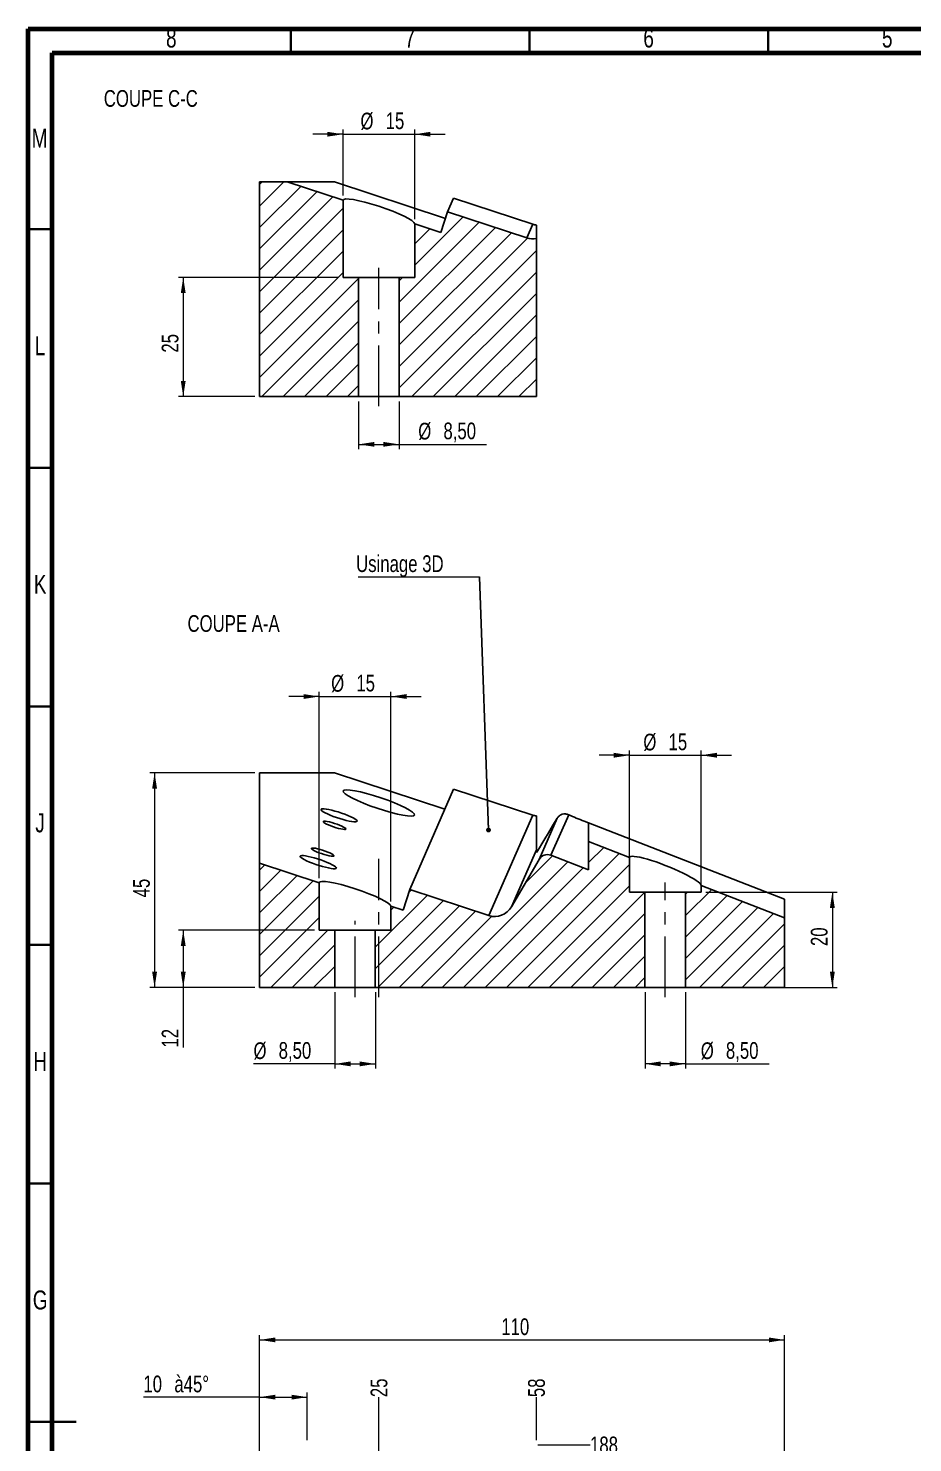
# Model space of a CAD drawing. Header units: millimetres. Extents: x 5 to 415, y 5 to 589.
# Drawn here: x 5 to 190.3, y 292.7 to 589.1 of the extents above; entities that cross this region are included whole.
import ezdxf

# ---------------------------------------------------------------- set-up
doc = ezdxf.new("R2010")
doc.units = ezdxf.units.MM
doc.linetypes.add('CENTERX2', pattern=[20.32, 12.7, -2.54, 2.54, -2.54])
doc.styles.add('SLDTEXTSTYLE0', font='TXT', dxfattribs={"width": 0.75})
doc.dimstyles.new('SLDDIMSTYLE1', dxfattribs={"dimtxt": 3.5, "dimasz": 3.302, "dimexe": 0, "dimexo": 0.0625, "dimgap": 0.875, "dimtad": 0, "dimtih": 1, "dimtoh": 1, "dimrnd": 1e-09, "dimzin": 12, "dimdsep": 46, "dimtxsty": 'SLDTEXTSTYLE0', "dimblk1": 'NONE', "dimblk2": 'NONE', "dimsah": 1, "dimcen": 0.09, "dimadec": 0, "dimazin": 3, "dimtfac": 1, "dimtofl": 0, "dimtmove": 0, "dimatfit": 3, "dimldrblk": 'NONE', "dimfxl": 1, "dimfrac": 2, "dimtolj": 1, "dimtzin": 12, "dimarcsym": 0})
doc.dimstyles.new('SLDDIMSTYLE2', dxfattribs={"dimtxt": 3.5, "dimasz": 3.302, "dimexe": 0, "dimexo": 0.0625, "dimgap": 0.875, "dimtad": 1, "dimrnd": 1e-09, "dimzin": 12, "dimdsep": 46, "dimtxsty": 'SLDTEXTSTYLE0', "dimsah": 1, "dimcen": 0.09, "dimadec": 0, "dimazin": 3, "dimtfac": 1, "dimtofl": 0, "dimtmove": 0, "dimatfit": 3, "dimfxl": 1, "dimfrac": 2, "dimtolj": 1, "dimtzin": 12, "dimarcsym": 0})
doc.dimstyles.new('SLDDIMSTYLE4', dxfattribs={"dimtxt": 3.5, "dimasz": 3.302, "dimexe": 0, "dimexo": 0.0625, "dimgap": 0.875, "dimtad": 1, "dimrnd": 1e-09, "dimzin": 12, "dimdsep": 46, "dimtxsty": 'SLDTEXTSTYLE0', "dimsah": 1, "dimcen": 0.09, "dimadec": 0, "dimazin": 3, "dimtfac": 1, "dimtmove": 0, "dimatfit": 0, "dimfxl": 1, "dimfrac": 2, "dimtolj": 1, "dimtzin": 12, "dimarcsym": 0})
doc.dimstyles.new('SLDDIMSTYLE5', dxfattribs={"dimtxt": 0.18, "dimasz": 1.016, "dimexe": 0, "dimexo": 0.0625, "dimgap": 0, "dimtad": 0, "dimtih": 1, "dimtoh": 1, "dimdec": 0, "dimrnd": 1e-09, "dimzin": 0, "dimdsep": 46, "dimtxsty": 'Standard', "dimblk1": 'DOT', "dimblk2": 'DOT', "dimsah": 1, "dimcen": 0.09, "dimadec": 0, "dimazin": 0, "dimtfac": 1.016, "dimtdec": 0, "dimtofl": 0, "dimtmove": 0, "dimatfit": 3, "dimldrblk": 'DOT', "dimfxl": 1, "dimfrac": 2, "dimtolj": 1, "dimtzin": 0, "dimarcsym": 0})

# ---------------------------------------------------------------- blocks, each defined once
blk = doc.blocks.new('_D_5')
at = {"color": 7, "linetype": 'Continuous', "lineweight": 18}
blk.add_line((111.73, 292.21), (122.69, 292.21), dxfattribs=at)
at = {"color": 7, "linetype": 'Continuous', "lineweight": 18, "insert": (122.69, 293.94), "char_height": 3.5, "attachment_point": 1, "style": 'SLDTEXTSTYLE0'}
blk.add_mtext('188', dxfattribs=at)
blk = doc.blocks.new('_None')
blk = doc.blocks.new('_D_8')
at = {"color": 7, "linetype": 'Continuous', "lineweight": 18}
blk.add_line((78.46, 283.21), (78.46, 302.21), dxfattribs=at)
at = {"color": 7, "linetype": 'Continuous', "lineweight": 18, "insert": (76.72, 302.21), "char_height": 3.5, "attachment_point": 1, "rotation": 90, "style": 'SLDTEXTSTYLE0'}
blk.add_mtext('25', dxfattribs=at)
blk = doc.blocks.new('_D_9')
at = {"color": 7, "linetype": 'Continuous', "lineweight": 18}
blk.add_line((111.46, 293.21), (111.46, 302.21), dxfattribs=at)
at = {"color": 7, "linetype": 'Continuous', "lineweight": 18, "insert": (109.72, 302.21), "char_height": 3.5, "attachment_point": 1, "rotation": 90, "style": 'SLDTEXTSTYLE0'}
blk.add_mtext('58', dxfattribs=at)
blk = doc.blocks.new('_D_13')
at = {"color": 7, "linetype": 'Continuous', "lineweight": 18}
for p, q in [((53.46, 261.57), (53.46, 315.21)), ((163.46, 203.21), (163.46, 315.21)), ((53.46, 314.21), (163.46, 314.21))]:
    blk.add_line(p, q, dxfattribs=at)
for points in [[(53.46, 314.21), (56.76, 313.7), (56.76, 314.71)], [(163.46, 314.21), (160.16, 314.71), (160.16, 313.7)]]:
    blk.add_solid(points, dxfattribs=at)
at = {"color": 7, "linetype": 'Continuous', "lineweight": 18, "insert": (104.1, 318.72), "char_height": 3.5, "attachment_point": 1, "style": 'SLDTEXTSTYLE0'}
blk.add_mtext('110', dxfattribs=at)
blk = doc.blocks.new('_D_14')
at = {"color": 7, "linetype": 'Continuous', "lineweight": 18}
for p, q in [((53.46, 283.21), (53.46, 303.21)), ((63.46, 293.21), (63.46, 303.21)), ((53.46, 302.21), (29.11, 302.21)), ((53.46, 302.21), (63.46, 302.21))]:
    blk.add_line(p, q, dxfattribs=at)
for points in [[(53.46, 302.21), (56.76, 301.7), (56.76, 302.71)], [(63.46, 302.21), (60.16, 302.71), (60.16, 301.7)]]:
    blk.add_solid(points, dxfattribs=at)
at = {"color": 7, "linetype": 'Continuous', "lineweight": 18, "char_height": 3.5, "attachment_point": 1, "style": 'SLDTEXTSTYLE0'}
for s, insert in [('10', (29.11, 306.72)), ('à45°', (35.6, 306.72))]:
    blk.add_mtext(s, dxfattribs=dict(at, insert=insert))
blk = doc.blocks.new('_D_18')
at = {"color": 7, "linetype": 'Continuous', "lineweight": 18}
for p, q in [((64.96, 400.06), (36.46, 400.06)), ((37.46, 400.06), (37.46, 388.06)), ((52.46, 388.06), (36.46, 388.06)), ((37.46, 388.06), (37.46, 375.48))]:
    blk.add_line(p, q, dxfattribs=at)
for points in [[(37.46, 400.06), (36.95, 396.76), (37.97, 396.76)], [(37.46, 388.06), (37.97, 391.36), (36.95, 391.36)]]:
    blk.add_solid(points, dxfattribs=at)
at = {"color": 7, "linetype": 'Continuous', "lineweight": 18, "insert": (32.95, 375.48), "char_height": 3.5, "attachment_point": 1, "rotation": 90, "style": 'SLDTEXTSTYLE0'}
blk.add_mtext('12', dxfattribs=at)
blk = doc.blocks.new('_D_19')
at = {"color": 7, "linetype": 'Continuous', "lineweight": 18}
for p, q in [((65.96, 449.06), (59.61, 449.06)), ((65.96, 411.02), (65.96, 450.06)), ((65.96, 449.06), (80.96, 449.06)), ((80.96, 406.1), (80.96, 450.06)), ((80.96, 449.06), (87.31, 449.06))]:
    blk.add_line(p, q, dxfattribs=at)
for points in [[(65.96, 449.06), (62.66, 449.57), (62.66, 448.55)], [(80.96, 449.06), (84.26, 448.55), (84.26, 449.57)]]:
    blk.add_solid(points, dxfattribs=at)
at = {"color": 7, "linetype": 'Continuous', "lineweight": 18, "char_height": 3.5, "attachment_point": 1, "style": 'SLDTEXTSTYLE0'}
for s, insert in [('%%c', (68.45, 453.57)), ('15', (73.73, 453.63))]:
    blk.add_mtext(s, dxfattribs=dict(at, insert=insert))
blk = doc.blocks.new('_D_20')
at = {"color": 7, "linetype": 'Continuous', "lineweight": 18}
for p, q in [((69.21, 387.06), (69.21, 371.06)), ((77.71, 387.06), (77.71, 371.06)), ((69.21, 372.06), (52.18, 372.06)), ((69.21, 372.06), (77.71, 372.06))]:
    blk.add_line(p, q, dxfattribs=at)
for points in [[(69.21, 372.06), (72.51, 371.55), (72.51, 372.57)], [(77.71, 372.06), (74.41, 372.57), (74.41, 371.55)]]:
    blk.add_solid(points, dxfattribs=at)
at = {"color": 7, "linetype": 'Continuous', "lineweight": 18, "char_height": 3.5, "attachment_point": 1, "style": 'SLDTEXTSTYLE0'}
for s, insert in [('%%c', (52.18, 376.57)), ('8,50', (57.45, 376.63))]:
    blk.add_mtext(s, dxfattribs=dict(at, insert=insert))
blk = doc.blocks.new('_D_21')
at = {"color": 7, "linetype": 'Continuous', "lineweight": 18}
for p, q in [((130.96, 436.75), (124.61, 436.75)), ((130.96, 409.06), (130.96, 437.75)), ((130.96, 436.75), (145.96, 436.75)), ((145.96, 409.06), (145.96, 437.75)), ((145.96, 436.75), (152.31, 436.75))]:
    blk.add_line(p, q, dxfattribs=at)
for points in [[(130.96, 436.75), (127.66, 437.26), (127.66, 436.24)], [(145.96, 436.75), (149.26, 436.24), (149.26, 437.26)]]:
    blk.add_solid(points, dxfattribs=at)
at = {"color": 7, "linetype": 'Continuous', "lineweight": 18, "char_height": 3.5, "attachment_point": 1, "style": 'SLDTEXTSTYLE0'}
for s, insert in [('%%c', (133.86, 441.26)), ('15', (139.14, 441.31))]:
    blk.add_mtext(s, dxfattribs=dict(at, insert=insert))
blk = doc.blocks.new('_D_22')
at = {"color": 7, "linetype": 'Continuous', "lineweight": 18}
for p, q in [((146.96, 408.06), (174.46, 408.06)), ((173.46, 408.06), (173.46, 388.06)), ((143.71, 388.06), (174.46, 388.06))]:
    blk.add_line(p, q, dxfattribs=at)
for points in [[(173.46, 408.06), (172.95, 404.76), (173.97, 404.76)], [(173.46, 388.06), (173.97, 391.36), (172.95, 391.36)]]:
    blk.add_solid(points, dxfattribs=at)
at = {"color": 7, "linetype": 'Continuous', "lineweight": 18, "insert": (168.95, 396.76), "char_height": 3.5, "attachment_point": 1, "rotation": 90, "style": 'SLDTEXTSTYLE0'}
blk.add_mtext('20', dxfattribs=at)
blk = doc.blocks.new('_D_23')
at = {"color": 7, "linetype": 'Continuous', "lineweight": 18}
for p, q in [((134.21, 387.06), (134.21, 371.06)), ((142.71, 387.06), (142.71, 371.06)), ((142.71, 372.06), (134.21, 372.06)), ((142.71, 372.06), (160.22, 372.06))]:
    blk.add_line(p, q, dxfattribs=at)
for points in [[(134.21, 372.06), (137.51, 371.55), (137.51, 372.57)], [(142.71, 372.06), (139.41, 372.57), (139.41, 371.55)]]:
    blk.add_solid(points, dxfattribs=at)
at = {"color": 7, "linetype": 'Continuous', "lineweight": 18, "char_height": 3.5, "attachment_point": 1, "style": 'SLDTEXTSTYLE0'}
for s, insert in [('%%c', (145.89, 376.57)), ('8,50', (151.16, 376.63))]:
    blk.add_mtext(s, dxfattribs=dict(at, insert=insert))
blk = doc.blocks.new('_D_24')
at = {"color": 7, "linetype": 'Continuous', "lineweight": 18}
for p, q in [((52.46, 433.06), (30.46, 433.06)), ((31.46, 433.06), (31.46, 388.06)), ((52.46, 388.06), (30.46, 388.06))]:
    blk.add_line(p, q, dxfattribs=at)
for points in [[(31.46, 433.06), (30.95, 429.76), (31.97, 429.76)], [(31.46, 388.06), (31.97, 391.36), (30.95, 391.36)]]:
    blk.add_solid(points, dxfattribs=at)
at = {"color": 7, "linetype": 'Continuous', "lineweight": 18, "insert": (26.95, 406.96), "char_height": 3.5, "attachment_point": 1, "rotation": 90, "style": 'SLDTEXTSTYLE0'}
blk.add_mtext('45', dxfattribs=at)
blk = doc.blocks.new('SW_NOTE_1')
at = {"color": 0, "linetype": 'Continuous', "lineweight": 0}
blk.add_line((-25.44, 0), (0, 0), dxfattribs=at)
at = {"color": 0, "linetype": 'Continuous', "lineweight": 0, "insert": (-25.86, 4.53), "char_height": 3.5, "attachment_point": 1, "style": 'SLDTEXTSTYLE0'}
blk.add_mtext('Usinage 3D', dxfattribs=at)
blk = doc.blocks.new('_Dot')
at = {"color": 0, "linetype": 'ByBlock', "lineweight": -2}
blk.add_line((-0.5, 0), (-1, 0), dxfattribs=at)
at = {"color": 0, "linetype": 'ByBlock', "const_width": 0.5}
blk.add_lwpolyline([(-0.25, 0, 1), (0.25, 0, 1)], format="xyb", close=True, dxfattribs=at)
blk = doc.blocks.new('_D_38')
at = {"color": 7, "linetype": 'Continuous', "lineweight": 18}
for p, q in [((69.96, 536.91), (36.46, 536.91)), ((37.46, 536.91), (37.46, 511.91)), ((52.46, 511.91), (36.46, 511.91))]:
    blk.add_line(p, q, dxfattribs=at)
for points in [[(37.46, 536.91), (36.95, 533.61), (37.97, 533.61)], [(37.46, 511.91), (37.97, 515.22), (36.95, 515.22)]]:
    blk.add_solid(points, dxfattribs=at)
at = {"color": 7, "linetype": 'Continuous', "lineweight": 18, "insert": (32.95, 521.14), "char_height": 3.5, "attachment_point": 1, "rotation": 90, "style": 'SLDTEXTSTYLE0'}
blk.add_mtext('25', dxfattribs=at)
blk = doc.blocks.new('_D_39')
at = {"color": 7, "linetype": 'Continuous', "lineweight": 18}
for p, q in [((70.96, 566.91), (64.61, 566.91)), ((70.96, 554.06), (70.96, 567.91)), ((70.96, 566.91), (85.96, 566.91)), ((85.96, 549.13), (85.96, 567.91)), ((85.96, 566.91), (92.31, 566.91))]:
    blk.add_line(p, q, dxfattribs=at)
for points in [[(70.96, 566.91), (67.66, 567.42), (67.66, 566.41)], [(85.96, 566.91), (89.26, 566.41), (89.26, 567.42)]]:
    blk.add_solid(points, dxfattribs=at)
at = {"color": 7, "linetype": 'Continuous', "lineweight": 18, "char_height": 3.5, "attachment_point": 1, "style": 'SLDTEXTSTYLE0'}
for s, insert in [('%%c', (74.59, 571.43)), ('15', (79.87, 571.48))]:
    blk.add_mtext(s, dxfattribs=dict(at, insert=insert))
blk = doc.blocks.new('_D_40')
at = {"color": 7, "linetype": 'Continuous', "lineweight": 18}
for p, q in [((74.21, 510.91), (74.21, 500.91)), ((82.71, 510.91), (82.71, 500.91)), ((74.21, 501.91), (82.71, 501.91)), ((82.71, 501.91), (101.03, 501.91))]:
    blk.add_line(p, q, dxfattribs=at)
for points in [[(74.21, 501.91), (77.51, 501.41), (77.51, 502.42)], [(82.71, 501.91), (79.41, 502.42), (79.41, 501.41)]]:
    blk.add_solid(points, dxfattribs=at)
at = {"color": 7, "linetype": 'Continuous', "lineweight": 18, "char_height": 3.5, "attachment_point": 1, "style": 'SLDTEXTSTYLE0'}
for s, insert in [('%%c', (86.7, 506.43)), ('8,50', (91.98, 506.48))]:
    blk.add_mtext(s, dxfattribs=dict(at, insert=insert))

msp = doc.modelspace()

# ---------------------------------------------------------------- hatches: boundary and pattern name
at = {"linetype": 'Continuous', "lineweight": 18}
h = msp.add_hatch(dxfattribs=at)
h.set_pattern_fill('ANSI31', style=0)
h.paths.add_polyline_path([(59.22, 556.915), (53.457, 556.915), (53.457, 511.915), (74.207, 511.915), (74.207, 536.915), (70.957, 536.915), (70.957, 553.059)], flags=0)
h = msp.add_hatch(dxfattribs=at)
h.set_pattern_fill('ANSI31', style=0)
edge = h.paths.add_edge_path(flags=0)
edge.add_line((111.457, 511.915), (111.457, 545.067))
edge.add_ellipse((110.756, 549.039), major_axis=(1.626, 3.707), ratio=0.9881575, start_angle=185.36867, end_angle=213.69531, ccw=False)
edge.add_line((109.484, 545.196), (92.863, 550.656))
edge.add_line((92.863, 550.656), (91.433, 546.333))
edge.add_line((91.433, 546.333), (85.957, 548.132))
edge.add_line((85.957, 548.132), (85.957, 536.915))
edge.add_line((85.957, 536.915), (82.707, 536.915))
edge.add_line((82.707, 536.915), (82.707, 511.915))
edge.add_line((82.707, 511.915), (111.457, 511.915))
h = msp.add_hatch(dxfattribs=at)
h.set_pattern_fill('ANSI31', style=0)
edge = h.paths.add_edge_path(flags=0)
edge.add_line((77.707, 388.061), (134.207, 388.061))
edge.add_line((134.207, 388.061), (134.207, 408.061))
edge.add_line((134.207, 408.061), (130.957, 408.061))
edge.add_line((130.957, 408.061), (130.957, 415.315))
edge.add_line((130.957, 415.315), (122.384, 418.651))
edge.add_line((122.384, 418.651), (122.384, 412.703))
edge.add_line((122.384, 412.703), (114.47, 415.783))
edge.add_ellipse((113.733, 413.897), major_axis=(0.818, 1.853), ratio=0.9876643, start_angle=2.4887, end_angle=83.48532)
edge.add_line((112.007, 414.907), (106.226, 404.963))
edge.add_ellipse((102.772, 406.983), major_axis=(1.626, 3.707), ratio=0.9881575, start_angle=185.36867, end_angle=263.35462, ccw=False)
edge.add_line((101.501, 403.14), (84.945, 408.579))
edge.add_line((84.945, 408.579), (83.515, 404.256))
edge.add_line((83.515, 404.256), (80.957, 405.096))
edge.add_line((80.957, 405.096), (80.957, 400.061))
edge.add_line((80.957, 400.061), (77.707, 400.061))
edge.add_line((77.707, 400.061), (77.707, 388.061))
h = msp.add_hatch(dxfattribs=at)
h.set_pattern_fill('ANSI31', style=0)
h.paths.add_polyline_path([(53.457, 414.13), (53.457, 388.061), (69.207, 388.061), (69.207, 400.061), (65.957, 400.061), (65.957, 410.023)], flags=0)
h = msp.add_hatch(dxfattribs=at)
h.set_pattern_fill('ANSI31', style=0)
h.paths.add_polyline_path([(142.707, 388.061), (163.457, 388.061), (163.457, 402.666), (145.957, 409.477), (145.957, 408.061), (142.707, 408.061)], flags=0)

# ---------------------------------------------------------------- linework, layer by layer
at = {"color": 7, "linetype": 'Continuous', "lineweight": 70}
for p, q in [((5, 5), (5, 589)), ((5, 589), (415, 589)), ((10, 10), (10, 584)), ((10, 584), (410, 584))]:
    msp.add_line(p, q, dxfattribs=at)
at = {"color": 7, "linetype": 'Continuous', "lineweight": 35}
for p, q in [((60, 584), (60, 589)), ((110, 584), (110, 589)), ((160, 584), (160, 589)), ((10, 547), (5, 547)), ((10, 497), (5, 497)), ((10, 447), (5, 447)), ((10, 397), (5, 397)), ((10, 347), (5, 347)), ((4.999, 297), (15.001, 297)), ((10, 297), (5, 297))]:
    msp.add_line(p, q, dxfattribs=at)
at = {"color": 7, "linetype": 'Continuous', "lineweight": 25}
for p, q in [((53.457, 556.915), (53.457, 511.915)), ((53.457, 556.915), (59.22, 556.915)), ((70.957, 553.059), (59.22, 556.915)), ((59.22, 556.915), (69.126, 556.915)), ((69.126, 556.915), (92.404, 549.268)), ((70.957, 536.915), (70.957, 553.059)), ((94.1, 553.504), (92.863, 550.656)), ((94.1, 553.504), (110.732, 548.04)), ((92.863, 550.656), (91.433, 546.333)), ((109.484, 545.196), (92.863, 550.656)), ((85.957, 548.132), (85.957, 536.915)), ((91.433, 546.333), (85.957, 548.132)), ((110.732, 548.04), (109.484, 545.196)), ((111.457, 547.875), (111.457, 545.067)), ((111.457, 511.915), (111.457, 545.067)), ((70.957, 536.915), (74.207, 536.915)), ((74.207, 511.915), (74.207, 536.915)), ((74.207, 536.915), (82.707, 536.915)), ((82.707, 536.915), (82.707, 511.915)), ((82.707, 536.915), (85.957, 536.915)), ((74.207, 511.915), (53.457, 511.915)), ((82.707, 511.915), (74.207, 511.915)), ((111.457, 511.915), (82.707, 511.915)), ((53.457, 433.061), (69.126, 433.061)), ((53.457, 414.13), (53.457, 433.061)), ((69.126, 433.061), (92.278, 425.456)), ((94.1, 429.65), (84.945, 408.579)), ((94.1, 429.65), (110.732, 424.187)), ((110.732, 424.187), (101.501, 403.14)), ((111.457, 424.022), (111.457, 416.891)), ((114.47, 415.783), (118.218, 424.273)), ((115.831, 423.57), (112.007, 414.907)), ((122.384, 422.56), (121.457, 422.921)), ((122.384, 422.56), (122.384, 418.651)), ((163.457, 406.575), (122.384, 422.56)), ((122.384, 418.651), (122.384, 412.703)), ((122.384, 418.651), (130.957, 415.315)), ((111.457, 416.891), (106.226, 404.963)), ((111.457, 416.891), (111.457, 416.336)), ((122.384, 412.703), (114.47, 415.783)), ((130.957, 408.061), (130.957, 415.315)), ((53.457, 414.13), (65.957, 410.023)), ((53.457, 388.061), (53.457, 414.13)), ((106.226, 404.963), (112.007, 414.907)), ((65.957, 410.023), (65.957, 400.061)), ((145.957, 409.477), (145.957, 408.061)), ((145.957, 409.477), (163.457, 402.666)), ((83.515, 404.256), (84.945, 408.579)), ((84.945, 408.579), (101.501, 403.14)), ((130.957, 408.061), (134.207, 408.061)), ((134.207, 388.061), (134.207, 408.061)), ((134.207, 408.061), (142.707, 408.061)), ((142.707, 408.061), (142.707, 388.061)), ((142.707, 408.061), (145.957, 408.061)), ((163.457, 402.666), (163.457, 406.575)), ((80.957, 400.061), (80.957, 405.096)), ((80.957, 405.096), (83.515, 404.256)), ((163.457, 388.061), (163.457, 402.666)), ((69.207, 400.061), (65.957, 400.061)), ((69.207, 400.061), (69.207, 388.061)), ((69.207, 400.061), (77.707, 400.061)), ((77.707, 388.061), (77.707, 400.061)), ((80.957, 400.061), (77.707, 400.061)), ((53.457, 388.061), (69.207, 388.061)), ((77.707, 388.061), (69.207, 388.061)), ((77.707, 388.061), (134.207, 388.061)), ((142.707, 388.061), (134.207, 388.061)), ((163.457, 388.061), (142.707, 388.061))]:
    msp.add_line(p, q, dxfattribs=at)
at = {"color": 7, "linetype": 'CENTERX2', "lineweight": 18}
for p, q in [((78.457, 509.915), (78.457, 538.915)), ((78.457, 386.061), (78.457, 415.061)), ((138.457, 386.061), (138.457, 410.061)), ((73.457, 386.061), (73.457, 402.061))]:
    msp.add_line(p, q, dxfattribs=at)
at = {"color": 7, "linetype": 'Continuous', "lineweight": 25, "flags": 128}
for points in [[(73.906, 422.913), (73.876, 423.041), (73.718, 423.207), (73.437, 423.406), (73.042, 423.63), (72.548, 423.873), (71.97, 424.125), (71.329, 424.378), (70.646, 424.625), (69.945, 424.855), (69.249, 425.062), (68.582, 425.238), (67.968, 425.377), (67.426, 425.475), (66.975, 425.529), (66.631, 425.536), (66.405, 425.496), (66.305, 425.41), (66.335, 425.282), (66.493, 425.116), (66.774, 424.918), (67.169, 424.693), (67.663, 424.451), (68.241, 424.199), (68.882, 423.945), (69.565, 423.699), (70.266, 423.469), (70.962, 423.262), (71.629, 423.086), (72.244, 422.946), (72.785, 422.848), (73.236, 422.795), (73.58, 422.788), (73.806, 422.828), (73.906, 422.913)], [(71.549, 421.276), (71.513, 421.381), (71.35, 421.522), (71.07, 421.692), (70.688, 421.881), (70.224, 422.08), (69.704, 422.278), (69.155, 422.464), (68.607, 422.628), (68.09, 422.761), (67.631, 422.856), (67.255, 422.908), (66.983, 422.914), (66.829, 422.873), (66.801, 422.789), (66.901, 422.665), (67.124, 422.509), (67.457, 422.328), (67.883, 422.132), (68.379, 421.933), (68.917, 421.739), (69.469, 421.564), (70.005, 421.414), (70.497, 421.299), (70.917, 421.225), (71.243, 421.196), (71.458, 421.213), (71.549, 421.276)], [(69.558, 413.088), (69.529, 413.216), (69.371, 413.382), (69.089, 413.581), (68.695, 413.805), (68.2, 414.047), (67.623, 414.3), (66.981, 414.553), (66.299, 414.799), (65.597, 415.03), (64.901, 415.236), (64.235, 415.412), (63.62, 415.552), (63.078, 415.65), (62.627, 415.703), (62.283, 415.71), (62.058, 415.67), (61.958, 415.585), (61.987, 415.457), (62.146, 415.291), (62.427, 415.092), (62.821, 414.868), (63.316, 414.625), (63.893, 414.373), (64.535, 414.12), (65.218, 413.873), (65.919, 413.643), (66.615, 413.436), (67.281, 413.26), (67.896, 413.121), (68.438, 413.023), (68.889, 412.969), (69.233, 412.963), (69.458, 413.003), (69.558, 413.088)], [(69.065, 415.662), (69.028, 415.766), (68.866, 415.907), (68.586, 416.077), (68.204, 416.267), (67.74, 416.466), (67.219, 416.664), (66.671, 416.849), (66.123, 417.013), (65.605, 417.146), (65.146, 417.241), (64.771, 417.293), (64.499, 417.299), (64.344, 417.259), (64.317, 417.175), (64.417, 417.051), (64.64, 416.894), (64.973, 416.713), (65.399, 416.518), (65.894, 416.318), (66.433, 416.125), (66.985, 415.949), (67.521, 415.8), (68.012, 415.685), (68.432, 415.611), (68.759, 415.582), (68.973, 415.599), (69.065, 415.662)]]:
    msp.add_lwpolyline(points, dxfattribs=at)
at = {"color": 7, "linetype": 'Continuous', "lineweight": 25}
for centre, major_axis, ratio, start_param, end_param in [((78.457, 550.596), (7.491, -2.521), 0.146499, 0.0492601, 3.1908527), ((112.003, 551.883), (1.626, 3.707), 0.9881575, 3.2364099, 3.4226107), ((110.756, 549.039), (1.626, 3.707), 0.9881575, 3.2364099, 3.735198), ((112.003, 428.029), (1.626, 3.707), 0.9881575, 3.2364099, 3.4226107), ((121.457, 424.621), (9.983, -3.985), 0.1471038, 4.4411223, 4.7710411), ((121.457, 433.537), (9.999, 17.204), 0.0088199, 3.1264185, 4.0996583), ((113.733, 413.897), (0.818, 1.853), 0.9876643, 0.0439778, 1.4584844), ((138.457, 412.396), (7.487, -2.989), 0.1471038, 0.0586521, 3.2002448), ((73.457, 407.56), (7.491, -2.521), 0.146499, 0.0492601, 3.1908527), ((102.772, 406.983), (1.626, 3.707), 0.9881575, 3.2364099, 4.5977667)]:
    msp.add_ellipse(centre, major_axis=major_axis, ratio=ratio, start_param=start_param, end_param=end_param, dxfattribs=at)
msp.add_ellipse((78.457, 426.742), major_axis=(7.491, -2.521), ratio=0.146499, dxfattribs=at)
msp.add_open_spline([(118.218, 424.273), (117.999, 424.371), (117.774, 424.428), (117.314, 424.463), (117.091, 424.44), (116.659, 424.316), (116.462, 424.218), (116.103, 423.944), (115.952, 423.775), (115.831, 423.57)], degree=3, knots=[0, 0, 0, 0, 0.25, 0.25, 0.5, 0.5, 0.75, 0.75, 1, 1, 1, 1], dxfattribs=at)

# ---------------------------------------------------------------- block references
at = {"color": 7, "linetype": 'Continuous', "lineweight": 0}
msp.add_blockref('SW_NOTE_1', (99.536, 474.121), dxfattribs=at)

# ---------------------------------------------------------------- texts
at = {"color": 7, "linetype": 'Continuous', "lineweight": 0, "attachment_point": 2, "style": 'SLDTEXTSTYLE0'}
for s, insert, char_height in [('8', (34.96, 589.06), 3.969), ('7', (84.96, 589.06), 3.969), ('6', (134.96, 589.06), 3.969), ('5', (184.96, 589.06), 3.969), ('COUPE C-C', (30.667, 576.162), 3.5), ('M', (7.362, 568.06), 3.969), ('L', (7.455, 524.56), 3.969), ('K', (7.489, 474.56), 3.969), ('COUPE A-A', (48.012, 466.114), 3.5), ('J', (7.465, 424.56), 3.969), ('H', (7.49, 374.56), 3.969), ('G', (7.487, 324.56), 3.969)]:
    msp.add_mtext(s, dxfattribs=dict(at, insert=insert, char_height=char_height))

# ---------------------------------------------------------------- dimensions: what is measured, and where the dimension line sits
at = {"color": 7, "linetype": 'Continuous', "lineweight": 18}
for base, p1, p2, text, dimstyle, picture, middle in [((85.957, 566.915), (70.957, 553.059), (85.957, 548.132), '%%c<>', 'SLDDIMSTYLE4', '_D_39', (79.815, 566.915)), ((82.707, 501.915), (74.207, 511.915), (82.707, 511.915), '%%c<>', 'SLDDIMSTYLE2', '_D_40', (93.864, 501.915)), ((80.957, 449.061), (65.957, 410.023), (80.957, 405.096), '%%c<>', 'SLDDIMSTYLE4', '_D_19', (73.673, 449.061)), ((145.957, 436.747), (130.957, 408.061), (145.957, 408.061), '%%c<>', 'SLDDIMSTYLE4', '_D_21', (139.087, 436.747)), ((77.707, 372.061), (69.207, 388.061), (77.707, 388.061), '%%c<>', 'SLDDIMSTYLE2', '_D_20', (59.341, 372.061)), ((134.207, 372.061), (142.707, 388.061), (134.207, 388.061), '%%c<>', 'SLDDIMSTYLE2', '_D_23', (153.051, 372.061)), ((63.457, 302.206), (53.457, 282.206), (63.457, 292.206), '<> à45°', 'SLDDIMSTYLE2', '_D_14', (37.457, 302.206))]:
    dim = msp.add_linear_dim(base=base, p1=p1, p2=p2, text=text, dimstyle=dimstyle, dxfattribs=at)
    dim.commit()
    dim.dimension.update_dxf_attribs({"geometry": picture, "text_midpoint": middle, "dimtype": 160})
for base, p1, p2, dimstyle, picture, middle in [((37.457, 511.915), (70.957, 536.915), (53.457, 511.915), 'SLDDIMSTYLE2', '_D_38', (37.457, 523.722)), ((31.457, 388.061), (53.457, 433.061), (53.457, 388.061), 'SLDDIMSTYLE2', '_D_24', (31.457, 409.551)), ((173.457, 388.061), (145.957, 408.061), (142.707, 388.061), 'SLDDIMSTYLE4', '_D_22', (173.457, 399.35)), ((37.457, 388.061), (65.957, 400.061), (53.457, 388.061), 'SLDDIMSTYLE2', '_D_18', (37.457, 378.061))]:
    dim = msp.add_linear_dim(base=base, p1=p1, p2=p2, angle=90, dimstyle=dimstyle, dxfattribs=at)
    dim.commit()
    dim.dimension.update_dxf_attribs({"geometry": picture, "text_midpoint": middle, "dimtype": 160})
dim = msp.add_linear_dim(base=(163.457, 314.206), p1=(53.457, 260.57), p2=(163.457, 202.206), dimstyle='SLDDIMSTYLE2', dxfattribs=at)
dim.commit()
dim.dimension.update_dxf_attribs({"geometry": '_D_13', "text_midpoint": (107.975, 314.206), "dimtype": 160})
for feature_location, offset, dtype, origin, picture, middle in [((78.457, 282.206), (0, 20), 1, (53.457, 114.206), '_D_8', (78.457, 304.792)), ((111.457, 292.206), (0, 10), 1, (53.457, 114.206), '_D_9', (111.457, 304.792)), ((110.732, 292.206), (11.955, 0), 0, (153.339, 104.206), '_D_5', (126.565, 292.206))]:
    dim = msp.add_ordinate_dim(feature_location=feature_location, offset=offset, dtype=dtype, origin=origin, dimstyle='SLDDIMSTYLE1', dxfattribs=at)
    dim.commit()
    dim.dimension.update_dxf_attribs({"geometry": picture, "text_midpoint": middle})

# ---------------------------------------------------------------- leaders
at = {"color": 7, "linetype": 'Continuous', "lineweight": 0}
msp.add_leader([(101.423, 421.07), (99.536, 474.121)], dimstyle='SLDDIMSTYLE5', dxfattribs=at)

doc.saveas('drawing.dxf')
